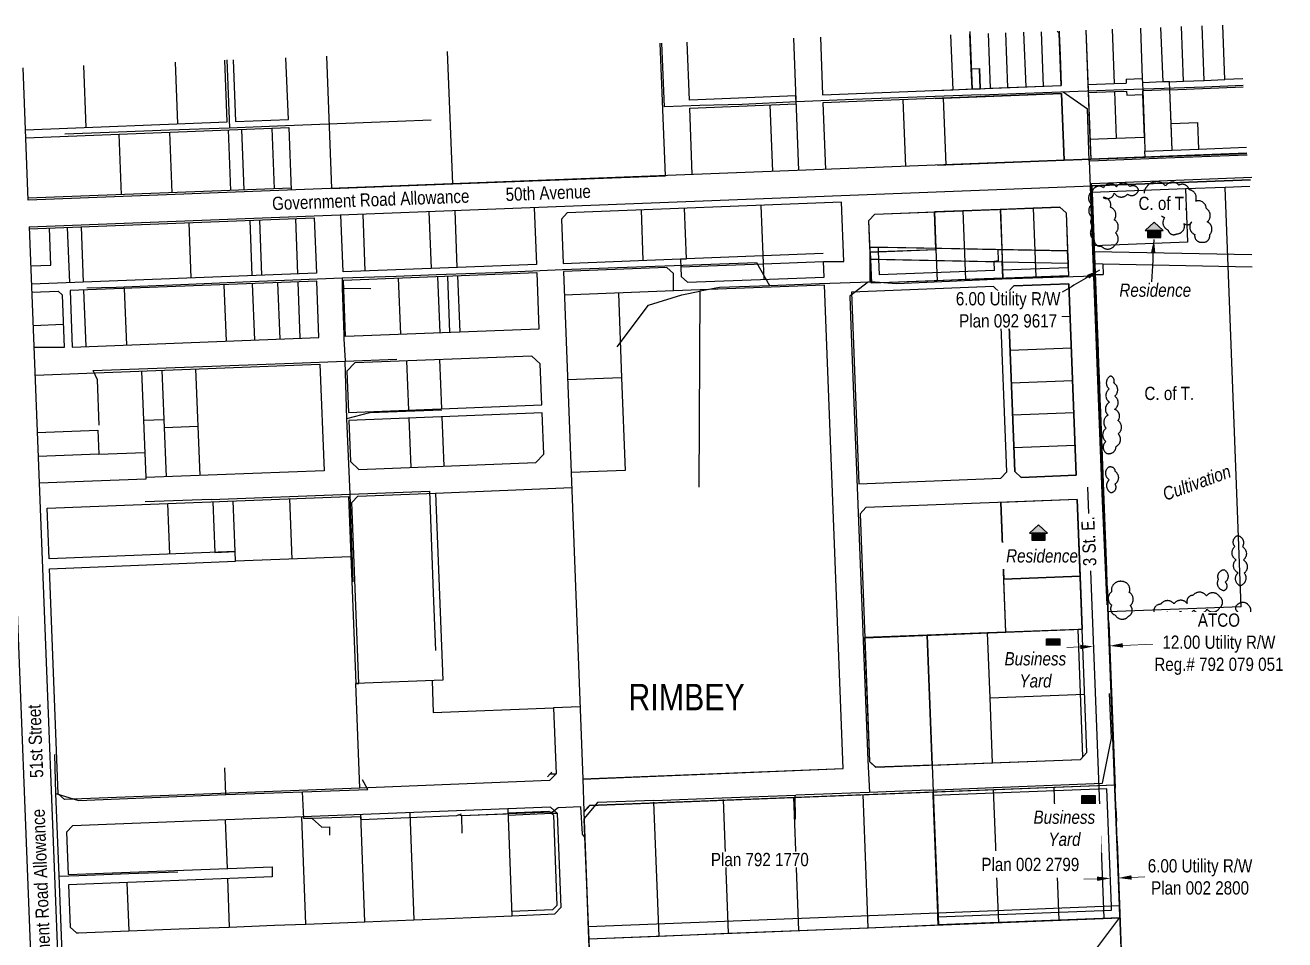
# Model space of a CAD drawing. Extents: x 675519 to 688669, y 5804595 to 5836613.
# Drawn here: x 686639 to 687590, y 5835213 to 5835903 of the extents above; entities that cross this region are included whole.
import ezdxf
from ezdxf.enums import TextEntityAlignment as Align

# ---------------------------------------------------------------- set-up
doc = ezdxf.new("R2010")
doc.units = 0
doc.header["$LTSCALE"] = 5
doc.header["$PDMODE"] = 3
doc.header["$PDSIZE"] = 10
doc.linetypes.add('0', pattern=[1, 1, 0])
doc.linetypes.add('foc-QUARTERLINE', pattern=[33, 25, -3, 2, -3])
doc.layers.get('Defpoints').update_dxf_attribs({"color": 9})
doc.layers.add('10-20_pump_placements_Lin', color=7, linetype='Continuous', plot=False)
for name, color, linetype in [('AS-POWER', 104, 'foc-POWER'), ('AS-RESIDENCE', 14, 'Continuous'), ('AS-TELEPHONE', 224, 'foc-TEL'), ('C-SYMBOL', 7, 'Continuous'), ('F-RW', 190, 'Continuous'), ('L-QSEC', 8, 'foc-QUARTERLINE'), ('L-ROAD-T', 7, 'Continuous'), ('L-SEC', 7, 'Continuous'), ('L-TITLEDB', 4, 'Continuous'), ('L-TITLEDB-T', 4, 'Continuous'), ('T-BUSH', 110, '0')]:
    doc.layers.add(name, color=color, linetype=linetype)
doc.layers.add('F-RW-T', color=190, linetype='Continuous', lineweight=9)
doc.layers.add('T-TEXT', color=48, linetype='Continuous', lineweight=18)
doc.styles.add('175L', font='ARIALN.TTF', dxfattribs={"height": 20})
doc.styles.add('80CG', font='ARIALN.TTF', dxfattribs={"height": 10})
doc.styles.add('80L', font='ARIALN.TTF', dxfattribs={"height": 10})
doc.styles.add('80LS', font='ARIALNI.TTF', dxfattribs={"height": 10})
doc.styles.add('foc-LtypeFont', font='ARIALN.TTF', dxfattribs={"height": 7.35})
doc.linetypes.add('foc-POWER', pattern='A,6,-1,["P",foc-LtypeFont,S=0.2,R=0,X=-0.625,Y=-0.75],-1.24,4', length=12.24)
doc.linetypes.add('foc-TEL', pattern='A,2,-1,["T",foc-LtypeFont,S=0.2,R=0,X=-0.425,Y=-0.75],-1.24,8', length=12.24)
doc.linetypes.add('foc-TEL-NOLINE', pattern='A,0,-2,["T",foc-LtypeFont,S=0.2,R=0,X=-0.425,Y=-0.75],-10.24', length=12.24)
doc.dimstyles.new('Compass 5 000', dxfattribs={"dimscale": 5, "dimtxt": 9, "dimasz": 2, "dimexe": 0.2, "dimexo": 0.0625, "dimgap": 0.5, "dimtad": 0, "dimtih": 1, "dimtoh": 1, "dimzin": 0, "dimdsep": 46, "dimtxsty": '80CG', "dimcen": 0.1, "dimse1": 1, "dimse2": 1, "dimclrd": 256, "dimclrt": 256, "dimaunit": 1, "dimadec": 4, "dimazin": 0, "dimtfac": 0.06, "dimtofl": 0, "dimtmove": 0, "dimatfit": 1, "dimfxl": 0.2, "dimtolj": 1, "dimtzin": 0, "dimlwd": -1, "dimarcsym": 0})

# ---------------------------------------------------------------- blocks, each defined once
blk = doc.blocks.new('*D996')
at = {"layer": 'Defpoints', "color": 0, "transparency": 16777216}
for p in [(687046.48, 5835167.3), (687047.45, 5835064.85), (687050.46, 5835064.96)]:
    blk.add_point(p, dxfattribs=at)
at = {"layer": 'F-RW', "transparency": 16777216}
for p, q in [((687033.47, 5835166.8), (687023.48, 5835166.41)), ((687056.47, 5835167.69), (687066.46, 5835168.08))]:
    blk.add_line(p, q, dxfattribs=at)
for points in [[(687033.4, 5835168.46), (687033.53, 5835165.13), (687043.46, 5835167.18)], [(687056.41, 5835169.36), (687056.54, 5835166.03), (687046.48, 5835167.3)]]:
    blk.add_solid(points, dxfattribs=at)
at = {"layer": 'F-RW', "transparency": 16777216, "insert": (686981.79, 5835166.41), "char_height": 10, "attachment_point": 5, "style": '80CG'}
blk.add_mtext('\\A1;3.00 Utility R/W\\PPlan 092 5275', dxfattribs=at)
blk = doc.blocks.new('*D1008')
at = {"layer": 'Defpoints', "color": 0, "transparency": 16777216}
for p in [(687458.14, 5835263.42), (687464.14, 5835263.65), (687464.29, 5835259.58)]:
    blk.add_point(p, dxfattribs=at)
at = {"layer": 'F-RW-T', "transparency": 16777216}
for p, q in [((687448.3, 5835258.97), (687438.31, 5835258.59)), ((687474.29, 5835259.96), (687484.28, 5835260.35))]:
    blk.add_line(p, q, dxfattribs=at)
for points in [[(687448.24, 5835260.64), (687448.37, 5835257.3), (687458.29, 5835259.35)], [(687474.22, 5835261.63), (687474.35, 5835258.3), (687464.29, 5835259.58)]]:
    blk.add_solid(points, dxfattribs=at)
at = {"layer": 'F-RW-T', "transparency": 16777216, "insert": (687525.99, 5835260.35), "char_height": 10, "attachment_point": 5, "style": '80CG'}
blk.add_mtext('\\A1;6.00 Utility R/W\\PPlan 002 2800', dxfattribs=at)
blk = doc.blocks.new('*D1009')
at = {"layer": 'Defpoints', "color": 0, "transparency": 16777216}
for p in [(687457.71, 5835434.8), (687450.81, 5835298.12), (687462.96, 5835298.59)]:
    blk.add_point(p, dxfattribs=at)
at = {"layer": 'F-RW-T', "transparency": 16777216}
for p, q in [((687435.56, 5835433.94), (687425.57, 5835433.56)), ((687467.7, 5835435.18), (687490.49, 5835436.06))]:
    blk.add_line(p, q, dxfattribs=at)
for points in [[(687435.5, 5835435.61), (687435.63, 5835432.28), (687445.55, 5835434.33)], [(687467.63, 5835436.85), (687467.76, 5835433.52), (687457.71, 5835434.8)]]:
    blk.add_solid(points, dxfattribs=at)
at = {"layer": 'F-RW-T', "transparency": 16777216, "insert": (687540.22, 5835436.06), "char_height": 10, "attachment_point": 5, "style": '80CG', "bg_fill": 3, "box_fill_scale": 1.1, "bg_fill_color": 256, "bg_fill_true_color": 13158600, "bg_fill_transparency": 0}
blk.add_mtext('\\A1;ATCO\\P12.00 Utility R/W\\PReg.# 792 079 051', dxfattribs=at)
blk = doc.blocks.new('res_other')
blk.add_hatch(color=14).paths.add_polyline_path([(-1.09, 0.73), (0.91, 0.73), (0.91, -0.69), (-1.09, -0.69)])
at = {"color": 14}
blk.add_lwpolyline([(-1.09, 0.73), (0.91, 0.73), (0.91, -0.69), (-1.09, -0.69)], close=True, dxfattribs=at)
blk = doc.blocks.new('res_occ')
for points in [[(0.1, 0.89), (-1.26, -0.37), (1.46, -0.37)], [(-0.9, -1.43), (1.1, -1.43), (1.1, -0.37), (-0.9, -0.37)]]:
    blk.add_hatch(color=14).paths.add_polyline_path(points)
at = {"color": 14}
for points in [[(0.1, 0.89), (-1.26, -0.37), (1.46, -0.37)], [(-0.9, -1.43), (1.1, -1.43), (1.1, -0.37), (-0.9, -0.37)]]:
    blk.add_lwpolyline(points, close=True, dxfattribs=at)

msp = doc.modelspace()

# ---------------------------------------------------------------- linework, layer by layer
at = {"layer": 'AS-POWER', "flags": 128}
for points in [[(687180.367, 5835843.498), (687148.552, 5835842.697), (687121.864, 5835841.665), (687119.875, 5835889.776)], [(686791.603, 5835877.195), (686793.545, 5835825.858)], [(687460.882, 5835854.482), (687529.244, 5835856.872)], [(687529.244, 5835856.872), (687558.46, 5835858.146)], [(687264.401, 5835847.191), (687221.494, 5835845.485)], [(687360.211, 5835850.722), (687264.401, 5835847.191)], [(687360.211, 5835850.722), (687400.872, 5835852.164), (687420.744, 5835852.868), (687440.809, 5835853.743)], [(687422.81, 5835852.958), (687440.983, 5835840.079)], [(687440.809, 5835853.743), (687447.987, 5835854.091), (687460.882, 5835854.482)], [(687221.494, 5835845.485), (687180.367, 5835843.498)], [(687442.403, 5835800.968), (687440.983, 5835840.079)], [(686669.425, 5835821.287), (686709.619, 5835822.781), (686748.383, 5835824.223), (686793.41, 5835825.853), (686835.736, 5835827.47), (686920.407, 5835830.729), (686945.731, 5835831.942)], [(687442.403, 5835800.968), (687449.405, 5835801.221), (687500.185, 5835803.058)], [(687442.403, 5835800.968), (687443.321, 5835774.964), (687443.894, 5835758.724)], [(687500.185, 5835803.058), (687561.462, 5835805.544)], [(687443.894, 5835758.724), (687445.487, 5835713.799)], [(686685.936, 5835705.024), (686708.025, 5835705.475), (686732.045, 5835706.539), (686756.841, 5835707.668), (686809.337, 5835709.849), (686841.365, 5835711.206), (686878.506, 5835712.561), (686919.463, 5835713.873), (686949.821, 5835715.04), (686979.271, 5835716.152), (686994.35, 5835716.721), (687044.815, 5835718.842), (687079.319, 5835720.066), (687129.062, 5835721.955), (687191.207, 5835724.118), (687201.127, 5835706.704)], [(687276.982, 5835709.648), (687276.923, 5835731.809)], [(687445.487, 5835713.799), (687376.71, 5835711.468)], [(686878.506, 5835712.561), (686878.695, 5835704.823)], [(686878.695, 5835704.823), (686879.8, 5835669.574), (686879.955, 5835666.584)], [(686878.695, 5835704.823), (686900.152, 5835704.436)], [(687148.64, 5835702.823), (687163.26, 5835705.652), (687201.066, 5835706.701), (687238.682, 5835708.35), (687277.52, 5835709.67)], [(687275.839, 5835709.617), (687261.766, 5835698.775), (687262.513, 5835676.5)], [(687296.845, 5835707.964), (687277.52, 5835709.67)], [(687348.144, 5835710.408), (687296.845, 5835707.964)], [(687376.71, 5835711.468), (687348.144, 5835710.408)], [(687445.49, 5835713.748), (687451.953, 5835549.856)], [(687086.065, 5835660.563), (687109.675, 5835691.857), (687134.992, 5835699.714), (687148.623, 5835702.594)], [(687148.052, 5835554.635), (687148.636, 5835702.723)], [(687262.513, 5835676.5), (687264.045, 5835637.303)], [(686879.955, 5835666.584), (686880.82, 5835649.914)], [(686695.285, 5835601.492), (686693.959, 5835635.605), (686690.767, 5835642.527), (686766.286, 5835645.3), (686841.96, 5835648.078), (686880.756, 5835649.705), (686919.759, 5835651.198)], [(686886.937, 5835483.11), (686884.632, 5835549.397), (686882.207, 5835606.086), (686880.756, 5835649.705)], [(687264.045, 5835637.303), (687268.039, 5835535.105)], [(686882.198, 5835606.309), (686899.586, 5835610.916), (686899.801, 5835610.924), (686953.703, 5835612.962)], [(686779.681, 5835545.318), (686729.916, 5835543.534)], [(686779.681, 5835545.318), (686884.639, 5835549.24)], [(686884.639, 5835549.24), (686944.604, 5835551.452), (686947.359, 5835474.847)], [(687451.953, 5835549.856), (687455.724, 5835465.874)], [(687268.039, 5835535.105), (687275.258, 5835348.519)], [(686947.359, 5835474.847), (686949.04, 5835431.392)], [(687370.275, 5835327.872), (687452.308, 5835331.082), (687459.16, 5835365.061), (687457.681, 5835398.889)], [(686662.565, 5835323.238), (686661.659, 5835352.863)], [(687275.258, 5835348.519), (687276.462, 5835324.195)], [(686790.781, 5835322.607), (686790.054, 5835342.611)], [(686897.864, 5835326.466), (686893.974, 5835333.648)], [(686790.806, 5835322.68), (686848.593, 5835324.631)], [(686848.593, 5835324.631), (686897.864, 5835326.466)], [(686856.017, 5835304.518), (686849.538, 5835304.371), (686848.593, 5835324.631)], [(687276.387, 5835324.192), (687220.932, 5835322.086)], [(687321.531, 5835325.942), (687276.387, 5835324.192)], [(687321.531, 5835325.942), (687370.127, 5835327.867), (687370.275, 5835327.872)], [(686662.565, 5835323.238), (686679.617, 5835318.011), (686790.781, 5835322.607)], [(686665.111, 5835261.555), (686662.565, 5835323.238)], [(687113.734, 5835318.082), (687071.228, 5835316.545), (687060.876, 5835304.327), (687061.46, 5835290.646)], [(687113.734, 5835318.082), (687165.451, 5835319.953), (687220.932, 5835322.086)], [(687220.14, 5835322.057), (687220.502, 5835303.907)], [(686966.712, 5835307.363), (686964.81, 5835306.415), (686892.951, 5835303.462), (686892.878, 5835305.791), (686856.017, 5835304.518)], [(687003.845, 5835307.936), (687002.3, 5835307.827), (686968.54, 5835306.562), (686966.712, 5835307.363)], [(686966.712, 5835307.363), (686968.635, 5835307.905)], [(687003.845, 5835307.936), (686999.936, 5835307.688), (686968.522, 5835306.466), (686969.004, 5835293.46)], [(687061.46, 5835290.646), (687059.918, 5835292.557), (687058.765, 5835313.268), (687041.65, 5835312.589), (687037.209, 5835309.231), (687003.845, 5835307.936)], [(686856.017, 5835304.518), (686863.162, 5835297.986), (686868.981, 5835298.135), (686869.149, 5835292.018)], [(687061.46, 5835290.646), (687065.569, 5835194.335), (687065.577, 5835194.254)], [(686669.027, 5835156.059), (686667.955, 5835183.398), (686665.111, 5835261.555)], [(686665.134, 5835260.998), (686679.775, 5835261.412)], [(686679.775, 5835261.412), (686717.549, 5835262.965)], [(686717.549, 5835262.965), (686754.592, 5835264.307)]]:
    msp.add_lwpolyline(points, dxfattribs=at)
at = {"layer": 'AS-TELEPHONE', "linetype": 'foc-TEL-NOLINE', "flags": 128}
msp.add_lwpolyline([(687444.308, 5835782.003), (687563.954, 5835786.603)], dxfattribs=at)
at = {"layer": 'F-RW', "flags": 128}
for points in [[(687503.267, 5835854.622), (687558.541, 5835856.727)], [(687504.237, 5835829.004), (687524.219, 5835829.747)], [(687524.971, 5835809.791), (687524.219, 5835829.747)], [(687276.892, 5835735.843), (687283, 5835735.723)], [(687283, 5835735.723), (687326.664, 5835734.864)], [(687283, 5835735.723), (687283.128, 5835732.371)], [(687326.664, 5835734.864), (687373.678, 5835733.929)], [(687373.678, 5835733.929), (687376.422, 5835733.875)], [(687374, 5835725.417), (687373.678, 5835733.929)], [(687376.422, 5835733.875), (687426.057, 5835732.896)], [(687138.464, 5835727.137), (687195.989, 5835729.339)], [(687195.989, 5835729.339), (687241.686, 5835731.09)], [(687196.22, 5835723.249), (687241.917, 5835724.999)], [(687277.24, 5835726.691), (687283.348, 5835726.571)], [(687283.128, 5835732.371), (687283.348, 5835726.571)], [(687283.348, 5835726.571), (687370.659, 5835724.849)], [(687283.348, 5835726.571), (687283.807, 5835714.849)], [(687374, 5835725.417), (687370.659, 5835724.849)], [(687370.659, 5835724.849), (687376.768, 5835724.728)], [(687370.911, 5835718.189), (687370.659, 5835724.849)], [(687376.768, 5835724.728), (687426.406, 5835723.744)], [(687446.189, 5835732.504), (687564.983, 5835730.141)], [(687446.537, 5835723.352), (687452.55, 5835723.231)], [(687134.125, 5835720.87), (687196.22, 5835723.249)], [(687370.911, 5835718.189), (687283.807, 5835714.849)], [(687426.54, 5835720.223), (687377.011, 5835718.321)], [(687446.857, 5835714.993), (687452.857, 5835715.223)], [(687452.55, 5835723.231), (687565.355, 5835720.951)], [(687452.55, 5835723.231), (687452.857, 5835715.223)], [(687440.988, 5835554.695), (687441.752, 5835534.723)], [(687452.979, 5835555.154), (687465.442, 5835229.59)], [(687443.411, 5835491.391), (687453.451, 5835229.131)], [(687437.633, 5835351.18), (687433.97, 5835447.17)], [(687033.666, 5835336.034), (687035.59, 5835338.083)], [(687035.59, 5835338.083), (687036.768, 5835339.352)], [(687035.59, 5835338.083), (687039.815, 5835338.241)], [(687455.703, 5835326.756), (687324.6, 5835321.726)], [(687459.103, 5835238.344), (687455.703, 5835326.756)], [(687003.832, 5835308.861), (687034.639, 5835310.105)], [(687036.717, 5835308.149), (687003.91, 5835306.835)], [(687034.639, 5835310.105), (687036.717, 5835308.149)], [(687040.958, 5835308.33), (687036.717, 5835308.149)], [(687036.717, 5835308.149), (687038.009, 5835306.969)], [(687038.009, 5835306.969), (687040.544, 5835238.87)], [(687040.544, 5835238.87), (687037.425, 5835235.502)], [(687465.1, 5835238.583), (687459.103, 5835238.344)], [(687037.425, 5835235.502), (687006.604, 5835234.232)], [(687328.016, 5835233.135), (687064.306, 5835222.656)], [(687459.103, 5835238.344), (687328.016, 5835233.135)], [(687328.132, 5835230.135), (687459.218, 5835235.346)], [(687459.218, 5835235.346), (687459.103, 5835238.344)]]:
    msp.add_lwpolyline(points, dxfattribs=at)
msp.add_lwpolyline([(687426.074, 5835732.89), (687276.908, 5835735.788), (687276.908, 5835726.636), (687426.426, 5835723.738)], close=True, dxfattribs=at)
at = {"layer": 'L-QSEC', "flags": 128}
for points in [[(687439.808, 5835899.597), (687443.531, 5835802.102)], [(687444.308, 5835782.003), (687475.352, 5834977.461)]]:
    msp.add_lwpolyline(points, dxfattribs=at)
at = {"layer": 'L-SEC', "flags": 128}
for points in [[(686641.671, 5835771.112), (686637.873, 5835871.04)], [(687443.507, 5835802.109), (686641.671, 5835771.112)], [(687561.4, 5835806.634), (687443.531, 5835802.102)], [(686642.435, 5835751.01), (687444.308, 5835782.004)], [(687444.308, 5835782.003), (687563.954, 5835786.603)], [(686653.66, 5834944.711), (686622.336, 5835750.235)], [(686642.435, 5835751.01), (686673.758, 5834945.515)]]:
    msp.add_lwpolyline(points, dxfattribs=at)
at = {"layer": 'L-TITLEDB', "flags": 128}
for points in [[(687239.45, 5835894.295), (687241.123, 5835850.726), (687421.237, 5835857.735), (687419.702, 5835897.378), (687418.145, 5835898.821)], [(687337.753, 5835895.939), (687339.342, 5835854.581)], [(687352.237, 5835898.655), (687353.931, 5835855.121)], [(687353.369, 5835870.377), (687352.36, 5835896.463)], [(687366.063, 5835896.954), (687367.645, 5835855.668)], [(687381.043, 5835856.188), (687379.461, 5835897.434)], [(687392.856, 5835897.914), (687394.439, 5835856.711)], [(687407.835, 5835857.227), (687406.251, 5835898.394)], [(687418.19, 5835898.822), (687419.737, 5835897.388)], [(687419.68, 5835898.876), (687419.737, 5835897.388)], [(687419.737, 5835897.388), (687420.378, 5835880.587)], [(687439.787, 5835899.597), (687441.36, 5835858.515)], [(687459.589, 5835900.306), (687461.15, 5835859.272)], [(687480.921, 5835901.071), (687482.361, 5835863.138)], [(687498.027, 5835860.418), (687496.478, 5835901.629)], [(687513.574, 5835861), (687512.021, 5835902.186)], [(687529.122, 5835861.584), (687527.497, 5835902.741)], [(687544.672, 5835862.187), (687543.123, 5835903.301)], [(686961.988, 5835783.49), (687122.696, 5835789.7), (687118.638, 5835889.625)], [(687142.799, 5835790.479), (687140.874, 5835840.737), (687221.262, 5835843.856), (687221.028, 5835849.946), (687140.641, 5835846.828), (687138.971, 5835890.411)], [(687223.194, 5835793.583), (687219.35, 5835893.518)], [(686639.645, 5835824.397), (686791.931, 5835830.284), (686790.158, 5835876.927)], [(686752.606, 5835875.475), (686754.376, 5835828.832)], [(686796.25, 5835877.162), (686798.021, 5835830.519), (686837.994, 5835832.065), (686836.194, 5835878.706)], [(686866.648, 5835879.884), (686870.503, 5835779.955), (686961.988, 5835783.49), (686958.169, 5835883.422)], [(687420.378, 5835880.587), (687421.261, 5835857.743)], [(686685.33, 5835826.162), (686683.558, 5835872.806)], [(687353.339, 5835870.347), (687359.429, 5835870.586), (687360.013, 5835855.348)], [(687353.369, 5835870.377), (687359.457, 5835870.614)], [(687353.954, 5835855.151), (687353.369, 5835870.377)], [(687360.036, 5835855.376), (687359.457, 5835870.614)], [(687381.043, 5835856.188), (687394.439, 5835856.711)], [(687394.439, 5835856.711), (687407.835, 5835857.227)], [(687407.835, 5835857.227), (687421.261, 5835857.743)], [(687441.36, 5835858.515), (687461.15, 5835859.272)], [(687441.36, 5835858.515), (687441.592, 5835852.422)], [(687461.15, 5835859.272), (687470.29, 5835859.623)], [(687470.174, 5835862.669), (687482.361, 5835863.138)], [(687470.174, 5835862.669), (687470.29, 5835859.623)], [(687482.361, 5835863.138), (687482.485, 5835859.837)], [(687498.027, 5835860.418), (687482.485, 5835859.837)], [(687482.485, 5835859.837), (687482.712, 5835853.842)], [(687503.04, 5835860.606), (687498.027, 5835860.418)], [(687503.04, 5835860.606), (687513.574, 5835861)], [(687503.267, 5835854.622), (687503.04, 5835860.606)], [(687513.574, 5835861), (687529.122, 5835861.584)], [(687529.122, 5835861.584), (687544.672, 5835862.187)], [(687558.2, 5835862.699), (687544.672, 5835862.187)], [(687423.415, 5835801.329), (687421.468, 5835851.646), (687241.357, 5835844.635), (687243.289, 5835794.359)], [(687301.646, 5835846.981), (687303.588, 5835796.694)], [(687325.818, 5835854.056), (687339.342, 5835854.581)], [(687326.048, 5835847.966), (687332.103, 5835848.2)], [(687332.103, 5835848.2), (687421.49, 5835851.653)], [(687332.103, 5835848.2), (687334.035, 5835797.902)], [(687339.342, 5835854.581), (687353.954, 5835855.151)], [(687353.954, 5835855.151), (687360.036, 5835855.376)], [(687360.036, 5835855.376), (687367.645, 5835855.668)], [(687367.645, 5835855.668), (687381.043, 5835856.188)], [(687421.49, 5835851.653), (687423.42, 5835801.336)], [(687441.592, 5835852.422), (687461.385, 5835853.182)], [(687441.592, 5835852.422), (687442.928, 5835817.312)], [(687461.385, 5835853.182), (687470.522, 5835853.533)], [(687461.385, 5835853.182), (687462.719, 5835818.08)], [(687470.522, 5835853.533), (687470.635, 5835850.483)], [(687470.635, 5835850.483), (687482.822, 5835850.955)], [(687503.267, 5835854.622), (687482.712, 5835853.842)], [(687482.822, 5835850.955), (687482.712, 5835853.842)], [(687482.712, 5835853.842), (687484.039, 5835818.879)], [(687484.039, 5835818.879), (687482.822, 5835850.955)], [(687504.237, 5835829.004), (687503.267, 5835854.622)], [(687504.987, 5835809.031), (687503.267, 5835854.622)], [(687201.449, 5835843.086), (687203.407, 5835792.819)], [(687504.987, 5835809.031), (687504.237, 5835829.004)], [(686639.877, 5835818.305), (686838.229, 5835825.974), (686840.05, 5835778.778)], [(686710.123, 5835821.022), (686711.868, 5835775.349)], [(686748.19, 5835822.492), (686749.937, 5835776.821)], [(686792.67, 5835824.213), (686794.4, 5835778.536)], [(686802.721, 5835824.601), (686804.458, 5835778.929)], [(686825.438, 5835825.48), (686827.2, 5835779.806)], [(687462.719, 5835818.08), (687484.039, 5835818.879)], [(687484.039, 5835818.879), (687484.441, 5835808.268)], [(687442.928, 5835817.312), (687462.719, 5835818.08)], [(687442.928, 5835817.312), (687443.513, 5835802.109)], [(687484.441, 5835808.268), (687504.987, 5835809.031)], [(687504.987, 5835809.031), (687524.971, 5835809.791)], [(687524.971, 5835809.791), (687561.144, 5835811.123)], [(687334.035, 5835797.902), (687423.42, 5835801.336)], [(687423.42, 5835801.336), (687443.513, 5835802.109)], [(687443.513, 5835802.109), (687484.615, 5835803.691)], [(687484.615, 5835803.691), (687484.441, 5835808.268)], [(687484.615, 5835803.691), (687561.405, 5835806.555)], [(687327.945, 5835797.67), (687334.035, 5835797.902)], [(686839.991, 5835780.301), (686641.613, 5835772.635)], [(687563.953, 5835786.589), (687444.308, 5835782.004)], [(687475.347, 5834977.596), (687444.308, 5835782.004)], [(687544.962, 5835780.779), (687515.072, 5835779.673)], [(687563.474, 5835781.491), (687544.962, 5835780.779)], [(687557.094, 5835464.264), (687544.962, 5835780.779)], [(687515.072, 5835779.673), (687444.499, 5835776.977)], [(687444.499, 5835776.977), (687446.026, 5835736.781)], [(687515.072, 5835779.673), (687516.623, 5835739.487)], [(687023.523, 5835765.742), (687025.173, 5835722.642), (686879.281, 5835717.006), (686877.614, 5835760.1)], [(686944.04, 5835762.669), (686945.703, 5835719.579)], [(686965.494, 5835720.337), (686963.836, 5835763.431)], [(687048.386, 5835761.668), (687043.992, 5835756.926), (687045.282, 5835723.441), (687133.913, 5835726.86), (687134.42, 5835713.597), (687139.165, 5835709.21), (687242.389, 5835713.194), (687241.937, 5835724.933), (687257.162, 5835724.933), (687255.467, 5835769.667), (687048.386, 5835761.668)], [(687104.127, 5835763.819), (687105.582, 5835725.765)], [(687133.913, 5835726.86), (687138.483, 5835727.037), (687137.034, 5835765.091)], [(687194.548, 5835767.312), (687196.691, 5835711.429)], [(687277.049, 5835732.083), (687326.712, 5835734), (687325.617, 5835762.316)], [(687280.522, 5835760.624), (687325.61, 5835762.355)], [(687346.927, 5835763.171), (687325.61, 5835762.355)], [(687325.61, 5835762.355), (687326.664, 5835734.864)], [(687375.27, 5835764.254), (687346.927, 5835763.171)], [(687346.927, 5835763.171), (687348.904, 5835711.237)], [(687400.025, 5835765.205), (687375.27, 5835764.254)], [(687375.27, 5835764.254), (687376.422, 5835733.875)], [(687375.277, 5835764.231), (687377.263, 5835712.299)], [(687420.211, 5835765.983), (687400.025, 5835765.205)], [(687400.025, 5835765.205), (687401.995, 5835713.271)], [(687424.958, 5835761.588), (687420.211, 5835765.983)], [(687424.958, 5835761.588), (687426.057, 5835732.896)], [(686642.494, 5835749.488), (686857.574, 5835757.8), (686859.183, 5835716.214), (686644.114, 5835707.906)], [(686764.745, 5835712.566), (686763.134, 5835754.151)], [(686808.839, 5835755.916), (686810.454, 5835714.332)], [(686818.073, 5835714.626), (686816.458, 5835756.211)], [(686843.256, 5835757.247), (686844.864, 5835715.662)], [(686894.066, 5835760.732), (686895.727, 5835717.642)], [(687276.126, 5835755.88), (687280.522, 5835760.624)], [(687276.892, 5835735.843), (687276.126, 5835755.88)], [(686643.58, 5835721.62), (686658.812, 5835722.208), (686657.728, 5835750.078)], [(686673.054, 5835709.025), (686671.436, 5835750.607)], [(686681.642, 5835751.001), (686683.26, 5835709.418)], [(687277.032, 5835732.138), (687276.892, 5835735.843)], [(687283.128, 5835732.371), (687326.695, 5835734.038)], [(687326.664, 5835734.864), (687326.695, 5835734.038)], [(687326.695, 5835734.038), (687327.587, 5835710.422)], [(687376.422, 5835733.875), (687376.738, 5835725.551)], [(687426.057, 5835732.896), (687426.406, 5835723.744)], [(687516.623, 5835739.487), (687446.026, 5835736.781)], [(687446.026, 5835736.781), (687446.189, 5835732.504)], [(687277.032, 5835732.138), (687283.128, 5835732.371)], [(687277.032, 5835732.138), (687277.24, 5835726.691)], [(687277.24, 5835726.691), (687277.934, 5835708.519)], [(687376.768, 5835724.728), (687376.738, 5835725.551)], [(687377.011, 5835718.321), (687376.768, 5835724.728)], [(687426.54, 5835720.223), (687426.406, 5835723.744)], [(687446.189, 5835732.504), (687446.537, 5835723.352)], [(687446.537, 5835723.352), (687446.857, 5835714.993)], [(686959.909, 5835671.32), (686958.266, 5835713.958)], [(686965.729, 5835714.246), (686967.372, 5835671.609)], [(687060.244, 5835334.217), (687256.642, 5835342.199), (687242.623, 5835707.102), (687128.737, 5835702.707), (687128.737, 5835715.971), (687123.485, 5835720.358), (687045.516, 5835717.351), (687060.244, 5835334.217)], [(687377.239, 5835712.321), (687377.011, 5835718.321)], [(687401.995, 5835713.271), (687426.77, 5835714.222)], [(687426.54, 5835720.223), (687426.77, 5835714.222)], [(687446.857, 5835714.993), (687452.979, 5835555.154)], [(686673.291, 5835702.933), (686674.95, 5835660.315), (686861.071, 5835667.503), (686859.418, 5835710.124), (686673.291, 5835702.933)], [(686714.111, 5835704.51), (686715.769, 5835661.891)], [(686789.368, 5835707.417), (686791.027, 5835664.797)], [(686810.683, 5835708.242), (686812.34, 5835665.621)], [(686829.872, 5835708.982), (686831.523, 5835666.362)], [(686845.1, 5835709.57), (686846.754, 5835666.949)], [(686920.948, 5835712.516), (686922.596, 5835669.879)], [(686952.447, 5835671.032), (686950.802, 5835713.67)], [(687370.153, 5835705.955), (687262.919, 5835701.846)], [(687327.587, 5835710.422), (687277.934, 5835708.519)], [(687348.904, 5835711.237), (687327.587, 5835710.422)], [(687377.239, 5835712.321), (687348.904, 5835711.237)], [(687370.153, 5835705.955), (687374.901, 5835701.558)], [(687377.239, 5835712.321), (687401.995, 5835713.271)], [(687380.992, 5835701.794), (687386.149, 5835566.328), (687390.895, 5835561.934), (687432.531, 5835563.523), (687427.003, 5835708.132)], [(687380.992, 5835701.794), (687385.387, 5835706.534)], [(687427.003, 5835708.132), (687385.387, 5835706.534)], [(686644.352, 5835701.815), (686664.154, 5835702.58), (686667.319, 5835699.647), (686668.859, 5835660.08), (686646.012, 5835660.08)], [(686683.498, 5835703.328), (686685.157, 5835660.709)], [(687128.737, 5835702.707), (687046.188, 5835699.516)], [(687086.998, 5835701.095), (687089.452, 5835637.147), (687048.658, 5835635.573)], [(686645.333, 5835676.647), (686668.18, 5835677.522)], [(687381.745, 5835681.994), (687427.935, 5835683.763)], [(687428.866, 5835659.397), (687382.673, 5835657.628)], [(686646.795, 5835639.097), (686861.844, 5835647.403), (686864.955, 5835567.004), (686730.334, 5835561.807), (686730.382, 5835560.588), (686649.975, 5835557.486)], [(686888.041, 5835648.415), (686882.184, 5835642.09), (686883.39, 5835610.943), (687029.255, 5835616.656), (687028.053, 5835647.725), (687021.727, 5835653.577), (686888.041, 5835648.415)], [(686927.21, 5835649.927), (686928.65, 5835612.772)], [(686953.779, 5835613.743), (686952.34, 5835650.898)], [(686727.197, 5835642.202), (686730.334, 5835561.807)], [(686745.983, 5835562.412), (686744.3, 5835605.653), (686742.85, 5835642.807)], [(686767.983, 5835643.777), (686771.109, 5835563.381)], [(687089.452, 5835637.147), (687092.16, 5835567.11), (687051.352, 5835565.536)], [(687383.601, 5835633.264), (687429.797, 5835635.03)], [(686883.622, 5835604.933), (686884.825, 5835573.867), (686891.146, 5835568.014), (687024.824, 5835573.175), (687030.683, 5835579.497), (687029.491, 5835610.567), (686883.622, 5835604.933)], [(687430.728, 5835610.662), (687384.529, 5835608.898)], [(686728.649, 5835605.049), (686744.3, 5835605.653)], [(686744.538, 5835599.563), (686769.669, 5835600.533)], [(686928.886, 5835606.681), (686930.314, 5835569.526)], [(686955.447, 5835570.497), (686954.014, 5835607.652)], [(686648.476, 5835595.946), (686694.212, 5835597.709), (686694.925, 5835579.427)], [(686694.925, 5835579.427), (686729.597, 5835580.764)], [(687385.457, 5835584.532), (687431.66, 5835586.298)], [(686694.925, 5835579.427), (686649.189, 5835577.667)], [(687051.793, 5835554.088), (686949.02, 5835549.81)], [(687456.6, 5835460.413), (687452.979, 5835555.154)], [(687058.152, 5835388.825), (687038.048, 5835388.023), (687039.961, 5835338.109), (687035.134, 5835333.038), (686891.849, 5835327.301), (686669.043, 5835318.763), (686664.29, 5835323.156), (686657.676, 5835492.894), (686798.021, 5835498.603), (686797.737, 5835505.927), (686657.38, 5835500.509), (686655.889, 5835538.803), (686883.339, 5835547.584), (686888.803, 5835406.371)], [(686780.951, 5835543.631), (686782.435, 5835505.336), (686797.737, 5835505.927), (686796.251, 5835544.221)], [(686838.854, 5835545.866), (686840.621, 5835500.247)], [(686888.803, 5835406.277), (686891.238, 5835406.371), (686885.952, 5835543.109), (686890.355, 5835547.854), (686949.02, 5835550.119)], [(686949.02, 5835550.119), (686954.456, 5835408.813), (686888.803, 5835406.371)], [(687273.776, 5835539.109), (687269.384, 5835534.366), (687272.977, 5835440.953), (687276.568, 5835347.539), (687281.314, 5835343.147), (687435.852, 5835349.105), (687440.656, 5835354.292), (687437.079, 5835447.284), (687433.264, 5835545.264), (687273.776, 5835539.109)], [(687272.977, 5835440.953), (687379.474, 5835445.057), (687375.706, 5835543.052)], [(687433.186, 5835545.268), (687375.627, 5835543.074)], [(687375.627, 5835543.074), (687377.841, 5835485.151)], [(686746.822, 5835542.313), (686748.307, 5835504.019)], [(686885.103, 5835501.973), (686798.021, 5835498.603)], [(687377.841, 5835485.151), (687435.423, 5835487.331)], [(687435.52, 5835487.328), (687377.939, 5835485.129)], [(687435.423, 5835487.331), (687436.969, 5835447.286)], [(687379.363, 5835445.078), (687377.841, 5835485.151)], [(687557.094, 5835464.264), (687456.6, 5835460.413)], [(687461.586, 5835329.989), (687456.6, 5835460.413)], [(687319.971, 5835442.807), (687272.864, 5835441.009)], [(687272.864, 5835441.009), (687276.425, 5835347.594)], [(687365.669, 5835444.553), (687319.971, 5835442.807)], [(687323.713, 5835344.824), (687319.971, 5835442.807)], [(687320.083, 5835442.766), (687323.857, 5835344.785)], [(687323.713, 5835344.824), (687369.413, 5835346.571), (687435.709, 5835349.108), (687440.515, 5835354.293), (687436.969, 5835447.286)], [(687379.363, 5835445.078), (687365.669, 5835444.553)], [(687367.541, 5835395.561), (687365.669, 5835444.553)], [(687433.97, 5835447.17), (687379.363, 5835445.078)], [(687379.474, 5835445.057), (687437.079, 5835447.284)], [(687436.969, 5835447.286), (687433.97, 5835447.17)], [(686891.849, 5835327.301), (686888.803, 5835406.371)], [(686946.461, 5835408.504), (686947.386, 5835384.551), (687038.048, 5835388.023)], [(687367.541, 5835395.561), (687438.834, 5835398.286)], [(687369.413, 5835346.571), (687367.541, 5835395.561)], [(687276.425, 5835347.594), (687281.169, 5835343.2)], [(687323.713, 5835344.824), (687281.169, 5835343.2)], [(687323.713, 5835344.824), (687324.484, 5835324.723)], [(687060.097, 5835334.343), (687256.497, 5835342.26)], [(687060.097, 5835334.343), (687061.034, 5835309.674)], [(687061.034, 5835309.674), (687065.433, 5835314.451), (687324.484, 5835324.723), (687461.586, 5835329.989)], [(687064.843, 5835213.534), (687061.189, 5835309.549), (687065.587, 5835314.327), (687461.735, 5835329.995)], [(687324.6, 5835321.726), (687324.484, 5835324.723)], [(687324.635, 5835324.684), (687328.545, 5835224.103)], [(687372.083, 5835277.143), (687370.182, 5835326.468)], [(687416.51, 5835311.88), (687415.881, 5835328.215)], [(687465.1, 5835238.583), (687461.586, 5835329.989)], [(687113.649, 5835316.682), (687117.452, 5835215.751)], [(687170.18, 5835217.849), (687166.351, 5835318.695)], [(687219.089, 5835320.704), (687222.918, 5835219.957)], [(687275.635, 5835222.054), (687271.809, 5835322.712)], [(687328.016, 5835233.135), (687324.6, 5835321.726)], [(687038.964, 5835232.42), (687043.77, 5835237.613), (687041.114, 5835308.198), (687035.927, 5835312.986), (686674.998, 5835298.86)], [(686851.292, 5835224.77), (686848.167, 5835305.491)], [(686895.736, 5835226.47), (686892.623, 5835307.195)], [(686929.727, 5835308.706), (686932.778, 5835227.989)], [(687006.896, 5835231.052), (687003.875, 5835311.69)], [(687061.034, 5835309.674), (687064.306, 5835222.656)], [(686674.998, 5835298.86), (686670.608, 5835294.117), (686671.853, 5835262.138), (686825.798, 5835268.016), (686825.798, 5835260.414), (686672.149, 5835254.524), (686673.396, 5835222.546), (686678.144, 5835218.152)], [(686790.273, 5835303.274), (686791.682, 5835266.714)], [(687417.848, 5835277.143), (687417.712, 5835280.673)], [(686791.986, 5835259.109), (686793.403, 5835222.556)], [(687374.056, 5835225.958), (687372.715, 5835260.742)], [(687419.75, 5835227.774), (687418.48, 5835260.742)], [(686716.133, 5835256.208), (686717.546, 5835219.658)], [(687465.442, 5835229.59), (687465.1, 5835238.583)], [(686678.144, 5835218.152), (686679.665, 5835218.21), (686717.546, 5835219.658), (686755.475, 5835221.108), (686793.403, 5835222.556), (686827.519, 5835223.86), (686851.292, 5835224.77), (686895.736, 5835226.47), (686932.778, 5835227.989), (687006.896, 5835231.052), (687038.964, 5835232.42)], [(687074.569, 5834961.525), (687064.843, 5835213.534), (687465.624, 5835229.597)], [(687328.132, 5835230.135), (687328.016, 5835233.135)], [(687328.362, 5835224.141), (687328.132, 5835230.135)], [(687465.442, 5835229.59), (687419.75, 5835227.774)], [(687064.306, 5835222.656), (687064.656, 5835213.658)], [(687170.18, 5835217.849), (687222.918, 5835219.957)], [(687222.918, 5835219.957), (687275.635, 5835222.054)], [(687275.635, 5835222.054), (687328.362, 5835224.141)], [(687374.056, 5835225.958), (687328.362, 5835224.141)], [(687419.75, 5835227.774), (687374.056, 5835225.958)], [(687064.656, 5835213.658), (687117.452, 5835215.751)], [(687117.452, 5835215.751), (687170.18, 5835217.849)]]:
    msp.add_lwpolyline(points, dxfattribs=at)
for points in [[(687420.217, 5835765.975), (687424.966, 5835761.582), (687426.793, 5835714.216), (687277.959, 5835708.465), (687276.136, 5835755.825), (687280.53, 5835760.57)], [(686879.517, 5835710.915), (687025.407, 5835716.551), (687027.046, 5835673.913), (686881.166, 5835668.279)], [(687374.928, 5835701.535), (687370.179, 5835705.931), (687262.946, 5835701.787), (687268.505, 5835557.207), (687375.736, 5835561.328), (687380.134, 5835566.07)], [(687427.028, 5835708.126), (687432.603, 5835563.519), (687390.968, 5835561.917), (687386.221, 5835566.309), (687381.019, 5835701.773), (687385.413, 5835706.515)]]:
    msp.add_lwpolyline(points, close=True, dxfattribs=at)
at = {"layer": 'T-BUSH', "flags": 128}
for points in [[(687445.468, 5835751.277, 0.5205671), (687446.13, 5835741.299, 0.5205671), (687451.501, 5835736.631, 0.5205671), (687461.487, 5835737.167, 0.5205671), (687462.146, 5835746.457, 0.5205671), (687461.237, 5835756.383, 0.5205671), (687458.31, 5835765.826, 0.5205671), (687452.839, 5835773.281, 0.5205671), (687461.251, 5835776.582, 0.5205671), (687471.216, 5835775.748, 0.5205671), (687479.565, 5835778.691, 0.5205671), (687473.027, 5835781.529, 0.5205671), (687463.029, 5835781.334, 0.5205671), (687453.065, 5835780.626, 0.5205671), (687444.69, 5835778.041, 0.5205671), (687444.227, 5835768.052, 0.5205671), (687444.928, 5835758.082, 0.5205671)], [(687455.406, 5835580.175, 0.5205671), (687462.587, 5835585.248, 0.5205671), (687464.191, 5835594.85, 0.5205671), (687464.066, 5835604.849, 0.5205671), (687461.505, 5835613.353, 0.5205671), (687461.67, 5835623.352, 0.5205671), (687460.831, 5835633.267, 0.5205671), (687458.225, 5835638.421, 0.5205671), (687457.378, 5835628.699, 0.5205671), (687457.632, 5835618.702, 0.5205671), (687456.621, 5835608.885, 0.5205671), (687455.188, 5835599.09, 0.5205671), (687454.986, 5835589.092, 0.5205671)], [(687458.959, 5835550.227, -0.5205671), (687457.527, 5835560.124, -0.5205671), (687457.106, 5835569.866, -0.5205671), (687461.8, 5835566.603, -0.5205671), (687461.758, 5835556.772, -0.5205671)], [(687556.151, 5835480.039, -0.5205671), (687554.64, 5835489.925, -0.5205671), (687553.129, 5835499.81, -0.5205671), (687552.299, 5835509.696, -0.5205671), (687554.409, 5835518.066, -0.5205671), (687557.98, 5835509.657, -0.5205671), (687558.671, 5835499.68, -0.5205671), (687559.362, 5835489.704, -0.5205671)], [(687544.019, 5835476.352, -0.5205671), (687539.942, 5835484.833, -0.5205671), (687544.195, 5835492.339, -0.5205671), (687545.042, 5835482.795, -0.5205671)], [(687459.192, 5835475.556, 0.5205671), (687459.373, 5835465.558, 0.5205671), (687462.104, 5835457.953, 0.5205671), (687472.071, 5835457.132, 0.5205671), (687473.367, 5835465.208, 0.5205671), (687472.597, 5835475.122, 0.5205671), (687467.002, 5835483.41, 0.5205671)], [(687491.301, 5835459.826, 0.5205671), (687501.28, 5835460.469, 0.5205671), (687511.26, 5835461.111, 0.5205671), (687521.239, 5835461.754, 0.5205671), (687531.218, 5835462.397, 0.5205671), (687540.779, 5835463.503, 0.5205671), (687540.732, 5835471.998, 0.5205671), (687530.743, 5835472.468, 0.5205671), (687520.754, 5835472.938, 0.5205671), (687516.311, 5835466.763, 0.5205671), (687506.315, 5835466.461, 0.5205671), (687496.32, 5835466.158, 0.5205671)], [(687554.395, 5835466.137, -0.5205671), (687563.045, 5835464.784, -0.5205671), (687560.847, 5835456.98, -0.5205671), (687554.393, 5835460.527, -0.5205671)]]:
    msp.add_lwpolyline(points, format="xyb", close=True, dxfattribs=at)
msp.add_lwpolyline([(687496.811, 5835759.512, 0.1363729), (687499.334, 5835758.059, 0.5205671), (687501.866, 5835748.679, 0.5205671), (687508.548, 5835745.807, 0.5205671), (687513.881, 5835753.622, 0.5205671), (687519.73, 5835754.928, 0.5205671), (687521.989, 5835745.301, 0.5205671), (687527.724, 5835739.515, 0.5205671), (687533.233, 5835745.05, 0.5205671), (687531.457, 5835754.891, 0.5205671), (687530.741, 5835764.861, 0.5205671), (687522.567, 5835770.354, 0.5205671), (687517.732, 5835779.054, 0.5205671), (687509.987, 5835782.509, 0.5205671), (687500.008, 5835781.862, 0.5205671), (687485.448, 5835780.917, 0.1973708), (687483.866, 5835776.557, 0.1973708)], format="xyb", dxfattribs=at)

# ---------------------------------------------------------------- block references
at = {"layer": 'AS-RESIDENCE', "rotation": 359.9812632251431}
for name, p, xscale, yscale, zscale in [('res_occ', (687490.811, 5835750.282), 5.000595070813403, 5.000595070813403, 5.000595070813403), ('res_occ', (687403.641, 5835521.763), 5.000595070813403, 5.000595070813403, 5.000595070813403), ('res_other', (687415.591, 5835436.546), 4.999999999999975, 4.999999999999975, 4.999999999999975), ('res_other', (687442.314, 5835318.282), 4.999999999999975, 4.999999999999975, 4.999999999999975)]:
    msp.add_blockref(name, p, dxfattribs=dict(at, xscale=xscale, yscale=yscale, zscale=zscale))

# ---------------------------------------------------------------- texts
at = {"layer": 'C-SYMBOL', "color": 3, "style": '175L'}
msp.add_text('RIMBEY', height=20, dxfattribs=at).set_placement((687138.484, 5835380.119), align=Align.BOTTOM_CENTER)
at = {"layer": 'L-ROAD-T', "style": '80L'}
for s, rotation, p in [('50th Avenue', 2.193519, (687034.08, 5835776.756)), ('Government Road Allowance', 2.213492, (686900.127, 5835771.523)), ('51st Street', 92.21681, (686647.046, 5835362.778)), ('Government Road Allowance', 92.2482, (686651.967, 5835237.215))]:
    msp.add_text(s, height=10, rotation=rotation, dxfattribs=at).set_placement(p, align=Align.MIDDLE_CENTER)
at = {"layer": 'L-ROAD-T', "insert": (687437.856, 5835494.478), "char_height": 10, "attachment_point": 1, "rotation": 92.571467, "style": '80L'}
msp.add_mtext_dynamic_manual_height_columns('\\pi0.27851;3 St. E.', width=36.69618, gutter_width=50, heights=[0], dxfattribs=at)
at = {"layer": 'L-TITLEDB-T', "char_height": 10, "attachment_point": 1, "rotation": 359.981263, "style": '80L'}
for s, width, insert in [('\\pi0.32285;C. of T.', 36.68254, (687479.199, 5835773.819)), ('\\pi18.706;C. of T.', 73.44925, (687465.32, 5835630.385))]:
    msp.add_mtext_dynamic_manual_height_columns(s, width=width, gutter_width=50, heights=[0], dxfattribs=dict(at, insert=insert))
at = {"layer": 'T-TEXT', "style": '80LS'}
msp.add_text('Cultivation', height=10, rotation=19.981263, dxfattribs=at).set_placement((687523.432, 5835558.008), align=Align.MIDDLE_CENTER)

# ---------------------------------------------------------------- dimensions: what is measured, and where the dimension line sits
at = {"layer": 'F-RW'}
dim = msp.add_linear_dim(base=(687046.478, 5835167.302), p1=(687047.447, 5835064.846), p2=(687050.464, 5835064.963), angle=2.23053, text='3.00 Utility R/W\\PPlan 092 5275', dimstyle='Compass 5 000', dxfattribs=at)
dim.commit()
dim.dimension.update_dxf_attribs({"geometry": '*D996', "text_midpoint": (686981.788, 5835166.406), "dimtype": 161})

# ---------------------------------------------------------------- leaders
at = {"layer": 'F-RW-T', "path_type": 1}
msp.add_leader([(687450.066, 5835718.477), (687421.908, 5835701.736)], dimstyle='Compass 5 000', override={"dimgap": 0.5, "dimtad": 0}, dxfattribs=at)

# ---------------------------------------------------------------- next in the draw order: texts
at = {"layer": 'AS-RESIDENCE', "char_height": 10.00119, "attachment_point": 1, "rotation": 359.981263, "style": '175L', "bg_fill": 2}
for s, width, insert in [('{\\fArial Narrow|b0|i1|c0|p34;Residence}', 18.19126, (687465.099, 5835708.296)), ('{\\fArial Narrow|b0|i1|c0|p34;Residence}', 18.19126, (687379.661, 5835507.719)), ('\\pi0.29901;{\\fArial Narrow|b0|i1|c0|p34;Business \\P\\pi11.586;Yard}', 46.5653, (687378.135, 5835430.06))]:
    msp.add_mtext_dynamic_manual_height_columns(s, width=width, gutter_width=100, heights=[0], dxfattribs=dict(at, insert=insert))
at = {"layer": 'F-RW-T', "insert": (687381.152, 5835688.393), "char_height": 10, "attachment_point": 5, "rotation": 359.981263, "style": '80CG', "bg_fill": 3, "box_fill_scale": 1.1, "bg_fill_color": 256, "bg_fill_transparency": 0}
msp.add_mtext('\\A1;6.00 Utility R/W\\PPlan 092 9617', dxfattribs=at)
at = {"layer": 'L-TITLEDB-T', "insert": (687156.341, 5835278.516), "char_height": 10, "attachment_point": 1, "rotation": 359.981263, "style": '80L', "bg_fill": 3, "box_fill_scale": 1.1, "bg_fill_color": 256, "bg_fill_transparency": 0}
msp.add_mtext_dynamic_manual_height_columns('\\pi0.5002;Plan 792 1770', width=73.44925, gutter_width=50, heights=[0], dxfattribs=at)
at = {"layer": 'L-TITLEDB-T', "insert": (687360.476, 5835274.825), "char_height": 10, "attachment_point": 1, "rotation": 359.981263, "style": '80L', "bg_fill": 2}
msp.add_mtext_dynamic_manual_height_columns('\\pi0.47633;Plan 002 2799', width=73.44925, gutter_width=50, heights=[0], dxfattribs=at)

# ---------------------------------------------------------------- next in the draw order: linework, layer by layer
at = {"layer": 'AS-POWER'}
msp.add_line((687433.186, 5835545.268), (687435.423, 5835487.331), dxfattribs=at)

# ---------------------------------------------------------------- next in the draw order: texts
at = {"layer": 'AS-RESIDENCE', "insert": (687400.004, 5835310.473), "char_height": 10.00119, "attachment_point": 1, "rotation": 359.981263, "style": '175L', "bg_fill": 2}
msp.add_mtext_dynamic_manual_height_columns('\\pi0.29901;{\\fArial Narrow|b0|i1|c0|p34;Business \\P\\pi11.586;Yard}', width=46.5653, gutter_width=100, heights=[0], dxfattribs=at)

# ---------------------------------------------------------------- next in the draw order: leaders
at = {"layer": 'AS-RESIDENCE', "path_type": 1}
msp.add_leader([(687491.215, 5835741.473), (687489.244, 5835709.598)], dimstyle='Compass 5 000', override={"dimgap": 0.5, "dimtad": 0}, dxfattribs=at)

# ---------------------------------------------------------------- next in the draw order: linework, layer by layer
at = {"layer": '10-20_pump_placements_Lin'}
msp.add_lwpolyline([(687405.952, 5835150.28), (687465.527, 5835229.786), (687465.41, 5835232.808), (687461.535, 5835333.224), (687444.15, 5835783.804), (687565.115, 5835788.48)], dxfattribs=at)
msp.add_lwpolyline([(687405.952, 5835150.28), (687465.527, 5835229.786), (687465.41, 5835232.808), (687461.535, 5835333.224), (687444.15, 5835783.804), (687565.115, 5835788.48)], dxfattribs=at)
msp.add_lwpolyline([(687405.952, 5835150.28), (687465.527, 5835229.786), (687465.41, 5835232.808), (687461.535, 5835333.224), (687444.15, 5835783.804), (687565.115, 5835788.48)], dxfattribs=at)
msp.add_lwpolyline([(687405.952, 5835150.28), (687465.527, 5835229.786), (687465.41, 5835232.808), (687461.535, 5835333.224), (687444.15, 5835783.804), (687565.115, 5835788.48)], dxfattribs=at)

# ---------------------------------------------------------------- next in the draw order: dimensions: what is measured, and where the dimension line sits
at = {"layer": 'F-RW-T'}
dim = msp.add_aligned_dim(p1=(687458.139, 5835263.423), p2=(687464.139, 5835263.652), distance=-4.074, text='6.00 Utility R/W\\PPlan 002 2800', dimstyle='Compass 5 000', dxfattribs=at)
dim.commit()
dim.dimension.update_dxf_attribs({"geometry": '*D1008', "text_midpoint": (687525.992, 5835260.346)})

# ---------------------------------------------------------------- next in the draw order: dimensions: what is measured, and where the dimension line sits
dim = msp.add_linear_dim(base=(687457.706, 5835434.797), p1=(687450.81, 5835298.118), p2=(687462.961, 5835298.586), angle=2.209702, text='ATCO\\P12.00 Utility R/W\\PReg.# 792 079 051', dimstyle='Compass 5 000', override={"dimtfill": 1}, dxfattribs=at)
dim.commit()
dim.dimension.update_dxf_attribs({"geometry": '*D1009', "text_midpoint": (687540.222, 5835436.062), "dimtype": 161})

doc.saveas('drawing.dxf')
